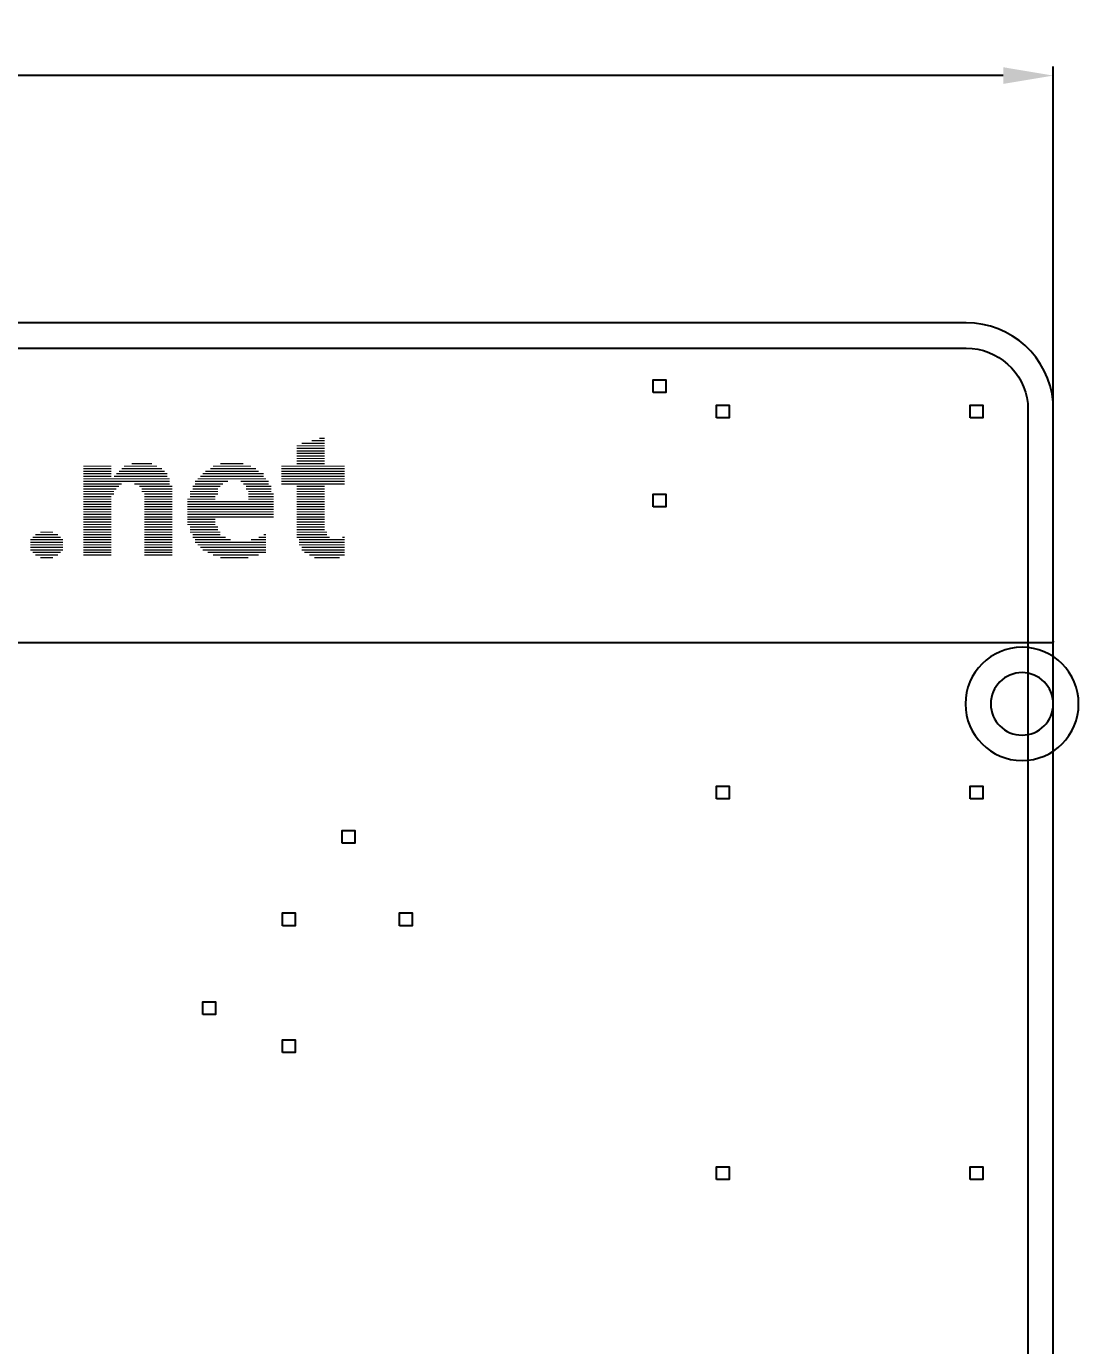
# Model space of a CAD drawing. Extents: x 141 to 214, y -7 to 98.
# Drawn here: x 185.45 to 206.51, y 71.48 to 97.88 of the extents above; entities that cross this region are included whole.
import ezdxf

# ---------------------------------------------------------------- set-up
doc = ezdxf.new("R2010")
doc.units = 0
doc.layers.get('0').update_dxf_attribs({"linetype": 'CONTINUOUS'})
doc.layers.get('Defpoints').update_dxf_attribs({"linetype": 'CONTINUOUS'})
doc.layers.add('ETCH_BOTTOM', color=7, linetype='CONTINUOUS')
doc.layers.add('MANUFACTURING_NCDRILL_FIGURE', color=7, linetype='CONTINUOUS')
doc.dimstyles.get("Standard").update_dxf_attribs({"dimtxt": 1.5, "dimasz": 1, "dimexe": 0.18, "dimexo": 0.0625, "dimgap": 0.09, "dimtad": 0, "dimtih": 1, "dimtoh": 1, "dimzin": 0, "dimdsep": 46, "dimtxsty": 'Standard', "dimcen": 0.09, "dimadec": 0, "dimazin": 0, "dimtfac": 1, "dimtofl": 0, "dimtmove": 0, "dimatfit": 3, "dimfxl": 0, "dimtolj": 1, "dimtzin": 0, "dimarcsym": 0})

# ---------------------------------------------------------------- blocks, each defined once
blk = doc.blocks.new('FIGURE_SQUARE')
blk.add_lwpolyline([(-0.5, -0.5), (-0.5, 0.5), (0.5, 0.5), (0.5, -0.5)], close=True)
blk = doc.blocks.new('*D9')
at = {"color": 0, "linetype": 'Continuous', "lineweight": -2, "transparency": 16777216}
for p, q in [((150.004, 90.258), (150.004, 97.072)), ((151.004, 96.892), (175.164, 96.892)), ((205.004, 96.892), (180.844, 96.892)), ((206.004, 90.258), (206.004, 97.072))]:
    blk.add_line(p, q, dxfattribs=at)
at = {"color": 0, "linetype": 'Continuous', "transparency": 16777216}
for points in [[(151.004, 97.059), (151.004, 96.726), (150.004, 96.892)], [(205.004, 97.059), (205.004, 96.726), (206.004, 96.892)]]:
    blk.add_solid(points, dxfattribs=at)
at = {"layer": 'Defpoints', "color": 0, "linetype": 'Continuous', "transparency": 16777216}
for p in [(206.004, 96.892), (150.004, 90.196), (206.004, 90.196)]:
    blk.add_point(p, dxfattribs=at)
at = {"color": 0, "linetype": 'Continuous', "transparency": 16777216, "insert": (178.004, 96.892), "char_height": 1.5, "attachment_point": 5}
blk.add_mtext('\\A1;56.00', dxfattribs=at)

msp = doc.modelspace()

# ---------------------------------------------------------------- linework, layer by layer
at = {"layer": 'ETCH_BOTTOM'}
for points in [[(206.003881, 90.357249, 0.3874), (204.261339, 91.945765), (151.753875, 91.945765, 0.414213), (150.003891, 90.195756), (150.003891, -5.304231, 0.414213), (151.753875, -7.05424), (204.253897, -7.05424, 0.414213), (206.003881, -5.304231)], [(151.753875, -6.54624, -0.414206), (150.511891, -5.304257), (150.511891, 90.195781, -0.414207), (151.753875, 91.437765), (204.261339, 91.437765, -0.382435), (205.495881, 90.331747), (205.495881, -5.304257, -0.414206), (204.253897, -6.54624)], [(205.378888, 83.187769, 1), (205.378882, 85.453756, 1)], [(206.003881, 84.320761, 1), (204.753889, 84.320764, 1)]]:
    msp.add_lwpolyline(points, format="xyb", close=True, dxfattribs=at)
for points in [[(190.8556, 89.4842, 0.0254, 0.0254, 0), (191.4144, 89.4842, 0.0254, 0.0254, 0)], [(190.9572, 89.535, 0.0254, 0.0254, 0), (191.4144, 89.535, 0.0254, 0.0254, 0)], [(191.1604, 89.5858, 0.0254, 0.0254, 0), (191.4144, 89.5858, 0.0254, 0.0254, 0)], [(191.3128, 89.6366, 0.0254, 0.0254, 0), (191.4144, 89.6366, 0.0254, 0.0254, 0)], [(190.8556, 89.4334, 0.0254, 0.0254, 0), (191.4144, 89.4334, 0.0254, 0.0254, 0)], [(190.8556, 89.3826, 0.0254, 0.0254, 0), (191.4144, 89.3826, 0.0254, 0.0254, 0)], [(190.8556, 89.3318, 0.0254, 0.0254, 0), (191.4144, 89.3318, 0.0254, 0.0254, 0)], [(190.8556, 89.281, 0.0254, 0.0254, 0), (191.4144, 89.281, 0.0254, 0.0254, 0)], [(190.8556, 89.2302, 0.0254, 0.0254, 0), (191.4144, 89.2302, 0.0254, 0.0254, 0)], [(186.5884, 89.0778, 0.0254, 0.0254, 0), (187.1472, 89.0778, 0.0254, 0.0254, 0)], [(186.5884, 89.027, 0.0254, 0.0254, 0), (187.1472, 89.027, 0.0254, 0.0254, 0)], [(186.5884, 88.9762, 0.0254, 0.0254, 0), (187.1472, 88.9762, 0.0254, 0.0254, 0)], [(187.2996, 88.9762, 0.0254, 0.0254, 0), (188.214, 88.9762, 0.0254, 0.0254, 0)], [(187.3504, 89.027, 0.0254, 0.0254, 0), (188.1632, 89.027, 0.0254, 0.0254, 0)], [(187.4012, 89.0778, 0.0254, 0.0254, 0), (188.0616, 89.0778, 0.0254, 0.0254, 0)], [(187.5536, 89.1286, 0.0254, 0.0254, 0), (187.96, 89.1286, 0.0254, 0.0254, 0)], [(189.0268, 88.9762, 0.0254, 0.0254, 0), (190.0936, 88.9762, 0.0254, 0.0254, 0)], [(189.1284, 89.027, 0.0254, 0.0254, 0), (190.0428, 89.027, 0.0254, 0.0254, 0)], [(189.1792, 89.0778, 0.0254, 0.0254, 0), (189.9412, 89.0778, 0.0254, 0.0254, 0)], [(189.3316, 89.1286, 0.0254, 0.0254, 0), (189.7888, 89.1286, 0.0254, 0.0254, 0)], [(190.5508, 89.0778, 0.0254, 0.0254, 0), (191.8208, 89.0778, 0.0254, 0.0254, 0)], [(190.5508, 89.027, 0.0254, 0.0254, 0), (191.8208, 89.027, 0.0254, 0.0254, 0)], [(190.5508, 88.9762, 0.0254, 0.0254, 0), (191.8208, 88.9762, 0.0254, 0.0254, 0)], [(190.8556, 89.1794, 0.0254, 0.0254, 0), (191.4144, 89.1794, 0.0254, 0.0254, 0)], [(190.8556, 89.1286, 0.0254, 0.0254, 0), (191.4144, 89.1286, 0.0254, 0.0254, 0)], [(186.5884, 88.9254, 0.0254, 0.0254, 0), (187.1472, 88.9254, 0.0254, 0.0254, 0)], [(186.5884, 88.8746, 0.0254, 0.0254, 0), (187.1472, 88.8746, 0.0254, 0.0254, 0)], [(186.5884, 88.8238, 0.0254, 0.0254, 0), (188.3156, 88.8238, 0.0254, 0.0254, 0)], [(186.5884, 88.773, 0.0254, 0.0254, 0), (188.3156, 88.773, 0.0254, 0.0254, 0)], [(186.5884, 88.7222, 0.0254, 0.0254, 0), (187.3504, 88.7222, 0.0254, 0.0254, 0)], [(187.198, 88.8746, 0.0254, 0.0254, 0), (188.2648, 88.8746, 0.0254, 0.0254, 0)], [(187.2488, 88.9254, 0.0254, 0.0254, 0), (188.2648, 88.9254, 0.0254, 0.0254, 0)], [(187.6044, 88.7222, 0.0254, 0.0254, 0), (188.3156, 88.7222, 0.0254, 0.0254, 0)], [(188.8236, 88.773, 0.0254, 0.0254, 0), (189.484, 88.773, 0.0254, 0.0254, 0)], [(188.8236, 88.7222, 0.0254, 0.0254, 0), (189.3824, 88.7222, 0.0254, 0.0254, 0)], [(188.8744, 88.8238, 0.0254, 0.0254, 0), (190.246, 88.8238, 0.0254, 0.0254, 0)], [(188.9252, 88.8746, 0.0254, 0.0254, 0), (190.1952, 88.8746, 0.0254, 0.0254, 0)], [(188.976, 88.9254, 0.0254, 0.0254, 0), (190.1952, 88.9254, 0.0254, 0.0254, 0)], [(189.738, 88.773, 0.0254, 0.0254, 0), (190.2968, 88.773, 0.0254, 0.0254, 0)], [(189.7888, 88.7222, 0.0254, 0.0254, 0), (190.2968, 88.7222, 0.0254, 0.0254, 0)], [(190.5508, 88.9254, 0.0254, 0.0254, 0), (191.8208, 88.9254, 0.0254, 0.0254, 0)], [(190.5508, 88.8746, 0.0254, 0.0254, 0), (191.8208, 88.8746, 0.0254, 0.0254, 0)], [(190.5508, 88.8238, 0.0254, 0.0254, 0), (191.8208, 88.8238, 0.0254, 0.0254, 0)], [(190.5508, 88.773, 0.0254, 0.0254, 0), (191.8208, 88.773, 0.0254, 0.0254, 0)], [(190.5508, 88.7222, 0.0254, 0.0254, 0), (191.8208, 88.7222, 0.0254, 0.0254, 0)], [(186.5884, 88.6714, 0.0254, 0.0254, 0), (187.2996, 88.6714, 0.0254, 0.0254, 0)], [(186.5884, 88.6206, 0.0254, 0.0254, 0), (187.2488, 88.6206, 0.0254, 0.0254, 0)], [(186.5884, 88.5698, 0.0254, 0.0254, 0), (187.198, 88.5698, 0.0254, 0.0254, 0)], [(186.5884, 88.519, 0.0254, 0.0254, 0), (187.198, 88.519, 0.0254, 0.0254, 0)], [(186.5884, 88.4682, 0.0254, 0.0254, 0), (187.1472, 88.4682, 0.0254, 0.0254, 0)], [(186.5884, 88.4174, 0.0254, 0.0254, 0), (187.1472, 88.4174, 0.0254, 0.0254, 0)], [(187.706, 88.6714, 0.0254, 0.0254, 0), (188.3664, 88.6714, 0.0254, 0.0254, 0)], [(187.7568, 88.6206, 0.0254, 0.0254, 0), (188.3664, 88.6206, 0.0254, 0.0254, 0)], [(187.7568, 88.5698, 0.0254, 0.0254, 0), (188.3664, 88.5698, 0.0254, 0.0254, 0)], [(187.8076, 88.519, 0.0254, 0.0254, 0), (188.3664, 88.519, 0.0254, 0.0254, 0)], [(187.8076, 88.4682, 0.0254, 0.0254, 0), (188.3664, 88.4682, 0.0254, 0.0254, 0)], [(187.8076, 88.4174, 0.0254, 0.0254, 0), (188.3664, 88.4174, 0.0254, 0.0254, 0)], [(188.6712, 88.4174, 0.0254, 0.0254, 0), (189.23, 88.4174, 0.0254, 0.0254, 0)], [(188.722, 88.5698, 0.0254, 0.0254, 0), (189.2808, 88.5698, 0.0254, 0.0254, 0)], [(188.722, 88.519, 0.0254, 0.0254, 0), (189.2808, 88.519, 0.0254, 0.0254, 0)], [(188.722, 88.4682, 0.0254, 0.0254, 0), (189.23, 88.4682, 0.0254, 0.0254, 0)], [(188.7728, 88.6714, 0.0254, 0.0254, 0), (189.3316, 88.6714, 0.0254, 0.0254, 0)], [(188.7728, 88.6206, 0.0254, 0.0254, 0), (189.2808, 88.6206, 0.0254, 0.0254, 0)], [(189.8396, 88.6714, 0.0254, 0.0254, 0), (190.3476, 88.6714, 0.0254, 0.0254, 0)], [(189.8396, 88.6206, 0.0254, 0.0254, 0), (190.3476, 88.6206, 0.0254, 0.0254, 0)], [(189.8904, 88.5698, 0.0254, 0.0254, 0), (190.3476, 88.5698, 0.0254, 0.0254, 0)], [(189.8904, 88.519, 0.0254, 0.0254, 0), (190.3984, 88.519, 0.0254, 0.0254, 0)], [(189.8904, 88.4682, 0.0254, 0.0254, 0), (190.3984, 88.4682, 0.0254, 0.0254, 0)], [(189.8904, 88.4174, 0.0254, 0.0254, 0), (190.3984, 88.4174, 0.0254, 0.0254, 0)], [(190.8556, 88.6714, 0.0254, 0.0254, 0), (191.4144, 88.6714, 0.0254, 0.0254, 0)], [(190.8556, 88.6206, 0.0254, 0.0254, 0), (191.4144, 88.6206, 0.0254, 0.0254, 0)], [(190.8556, 88.5698, 0.0254, 0.0254, 0), (191.4144, 88.5698, 0.0254, 0.0254, 0)], [(190.8556, 88.519, 0.0254, 0.0254, 0), (191.4144, 88.519, 0.0254, 0.0254, 0)], [(190.8556, 88.4682, 0.0254, 0.0254, 0), (191.4144, 88.4682, 0.0254, 0.0254, 0)], [(190.8556, 88.4174, 0.0254, 0.0254, 0), (191.4144, 88.4174, 0.0254, 0.0254, 0)], [(186.5884, 88.3666, 0.0254, 0.0254, 0), (187.1472, 88.3666, 0.0254, 0.0254, 0)], [(186.5884, 88.3158, 0.0254, 0.0254, 0), (187.1472, 88.3158, 0.0254, 0.0254, 0)], [(186.5884, 88.265, 0.0254, 0.0254, 0), (187.1472, 88.265, 0.0254, 0.0254, 0)], [(186.5884, 88.2142, 0.0254, 0.0254, 0), (187.1472, 88.2142, 0.0254, 0.0254, 0)], [(186.5884, 88.1634, 0.0254, 0.0254, 0), (187.1472, 88.1634, 0.0254, 0.0254, 0)], [(187.8076, 88.3666, 0.0254, 0.0254, 0), (188.3664, 88.3666, 0.0254, 0.0254, 0)], [(187.8076, 88.3158, 0.0254, 0.0254, 0), (188.3664, 88.3158, 0.0254, 0.0254, 0)], [(187.8076, 88.265, 0.0254, 0.0254, 0), (188.3664, 88.265, 0.0254, 0.0254, 0)], [(187.8076, 88.2142, 0.0254, 0.0254, 0), (188.3664, 88.2142, 0.0254, 0.0254, 0)], [(187.8076, 88.1634, 0.0254, 0.0254, 0), (188.3664, 88.1634, 0.0254, 0.0254, 0)], [(188.6712, 88.3666, 0.0254, 0.0254, 0), (190.3984, 88.3666, 0.0254, 0.0254, 0)], [(188.6712, 88.3158, 0.0254, 0.0254, 0), (190.3984, 88.3158, 0.0254, 0.0254, 0)], [(188.6712, 88.265, 0.0254, 0.0254, 0), (190.3984, 88.265, 0.0254, 0.0254, 0)], [(188.6712, 88.2142, 0.0254, 0.0254, 0), (190.3984, 88.2142, 0.0254, 0.0254, 0)], [(188.6712, 88.1634, 0.0254, 0.0254, 0), (190.3984, 88.1634, 0.0254, 0.0254, 0)], [(190.8556, 88.3666, 0.0254, 0.0254, 0), (191.4144, 88.3666, 0.0254, 0.0254, 0)], [(190.8556, 88.3158, 0.0254, 0.0254, 0), (191.4144, 88.3158, 0.0254, 0.0254, 0)], [(190.8556, 88.265, 0.0254, 0.0254, 0), (191.4144, 88.265, 0.0254, 0.0254, 0)], [(190.8556, 88.2142, 0.0254, 0.0254, 0), (191.4144, 88.2142, 0.0254, 0.0254, 0)], [(190.8556, 88.1634, 0.0254, 0.0254, 0), (191.4144, 88.1634, 0.0254, 0.0254, 0)], [(186.5884, 88.1126, 0.0254, 0.0254, 0), (187.1472, 88.1126, 0.0254, 0.0254, 0)], [(186.5884, 88.0618, 0.0254, 0.0254, 0), (187.1472, 88.0618, 0.0254, 0.0254, 0)], [(186.5884, 88.011, 0.0254, 0.0254, 0), (187.1472, 88.011, 0.0254, 0.0254, 0)], [(186.5884, 87.9602, 0.0254, 0.0254, 0), (187.1472, 87.9602, 0.0254, 0.0254, 0)], [(186.5884, 87.9094, 0.0254, 0.0254, 0), (187.1472, 87.9094, 0.0254, 0.0254, 0)], [(187.8076, 88.1126, 0.0254, 0.0254, 0), (188.3664, 88.1126, 0.0254, 0.0254, 0)], [(187.8076, 88.0618, 0.0254, 0.0254, 0), (188.3664, 88.0618, 0.0254, 0.0254, 0)], [(187.8076, 88.011, 0.0254, 0.0254, 0), (188.3664, 88.011, 0.0254, 0.0254, 0)], [(187.8076, 87.9602, 0.0254, 0.0254, 0), (188.3664, 87.9602, 0.0254, 0.0254, 0)], [(187.8076, 87.9094, 0.0254, 0.0254, 0), (188.3664, 87.9094, 0.0254, 0.0254, 0)], [(188.6712, 88.1126, 0.0254, 0.0254, 0), (190.3984, 88.1126, 0.0254, 0.0254, 0)], [(188.6712, 88.0618, 0.0254, 0.0254, 0), (190.3984, 88.0618, 0.0254, 0.0254, 0)], [(188.6712, 88.011, 0.0254, 0.0254, 0), (189.23, 88.011, 0.0254, 0.0254, 0)], [(188.6712, 87.9602, 0.0254, 0.0254, 0), (189.23, 87.9602, 0.0254, 0.0254, 0)], [(188.6712, 87.9094, 0.0254, 0.0254, 0), (189.23, 87.9094, 0.0254, 0.0254, 0)], [(190.8556, 88.1126, 0.0254, 0.0254, 0), (191.4144, 88.1126, 0.0254, 0.0254, 0)], [(190.8556, 88.0618, 0.0254, 0.0254, 0), (191.4144, 88.0618, 0.0254, 0.0254, 0)], [(190.8556, 88.011, 0.0254, 0.0254, 0), (191.4144, 88.011, 0.0254, 0.0254, 0)], [(190.8556, 87.9602, 0.0254, 0.0254, 0), (191.4144, 87.9602, 0.0254, 0.0254, 0)], [(190.8556, 87.9094, 0.0254, 0.0254, 0), (191.4144, 87.9094, 0.0254, 0.0254, 0)], [(185.5724, 87.6554, 0.0254, 0.0254, 0), (186.1312, 87.6554, 0.0254, 0.0254, 0)], [(185.6232, 87.7062, 0.0254, 0.0254, 0), (186.0804, 87.7062, 0.0254, 0.0254, 0)], [(185.7248, 87.757, 0.0254, 0.0254, 0), (185.9788, 87.757, 0.0254, 0.0254, 0)], [(186.5884, 87.8586, 0.0254, 0.0254, 0), (187.1472, 87.8586, 0.0254, 0.0254, 0)], [(186.5884, 87.8078, 0.0254, 0.0254, 0), (187.1472, 87.8078, 0.0254, 0.0254, 0)], [(186.5884, 87.757, 0.0254, 0.0254, 0), (187.1472, 87.757, 0.0254, 0.0254, 0)], [(186.5884, 87.7062, 0.0254, 0.0254, 0), (187.1472, 87.7062, 0.0254, 0.0254, 0)], [(186.5884, 87.6554, 0.0254, 0.0254, 0), (187.1472, 87.6554, 0.0254, 0.0254, 0)], [(187.8076, 87.8586, 0.0254, 0.0254, 0), (188.3664, 87.8586, 0.0254, 0.0254, 0)], [(187.8076, 87.8078, 0.0254, 0.0254, 0), (188.3664, 87.8078, 0.0254, 0.0254, 0)], [(187.8076, 87.757, 0.0254, 0.0254, 0), (188.3664, 87.757, 0.0254, 0.0254, 0)], [(187.8076, 87.7062, 0.0254, 0.0254, 0), (188.3664, 87.7062, 0.0254, 0.0254, 0)], [(187.8076, 87.6554, 0.0254, 0.0254, 0), (188.3664, 87.6554, 0.0254, 0.0254, 0)], [(188.722, 87.8586, 0.0254, 0.0254, 0), (189.2808, 87.8586, 0.0254, 0.0254, 0)], [(188.722, 87.8078, 0.0254, 0.0254, 0), (189.2808, 87.8078, 0.0254, 0.0254, 0)], [(188.722, 87.757, 0.0254, 0.0254, 0), (189.3316, 87.757, 0.0254, 0.0254, 0)], [(188.7728, 87.7062, 0.0254, 0.0254, 0), (189.3316, 87.7062, 0.0254, 0.0254, 0)], [(188.7728, 87.6554, 0.0254, 0.0254, 0), (189.4332, 87.6554, 0.0254, 0.0254, 0)], [(190.0936, 87.6554, 0.0254, 0.0254, 0), (190.246, 87.6554, 0.0254, 0.0254, 0)], [(190.1952, 87.7062, 0.0254, 0.0254, 0), (190.246, 87.7062, 0.0254, 0.0254, 0)], [(190.8556, 87.8586, 0.0254, 0.0254, 0), (191.4144, 87.8586, 0.0254, 0.0254, 0)], [(190.8556, 87.8078, 0.0254, 0.0254, 0), (191.4144, 87.8078, 0.0254, 0.0254, 0)], [(190.8556, 87.757, 0.0254, 0.0254, 0), (191.4652, 87.757, 0.0254, 0.0254, 0)], [(190.8556, 87.7062, 0.0254, 0.0254, 0), (191.4652, 87.7062, 0.0254, 0.0254, 0)], [(190.8556, 87.6554, 0.0254, 0.0254, 0), (191.516, 87.6554, 0.0254, 0.0254, 0)], [(191.77, 87.6554, 0.0254, 0.0254, 0), (191.8208, 87.6554, 0.0254, 0.0254, 0)], [(185.5216, 87.6046, 0.0254, 0.0254, 0), (186.182, 87.6046, 0.0254, 0.0254, 0)], [(185.5216, 87.5538, 0.0254, 0.0254, 0), (186.182, 87.5538, 0.0254, 0.0254, 0)], [(185.5216, 87.503, 0.0254, 0.0254, 0), (186.182, 87.503, 0.0254, 0.0254, 0)], [(185.5216, 87.4522, 0.0254, 0.0254, 0), (186.182, 87.4522, 0.0254, 0.0254, 0)], [(185.5216, 87.4014, 0.0254, 0.0254, 0), (186.182, 87.4014, 0.0254, 0.0254, 0)], [(186.5884, 87.6046, 0.0254, 0.0254, 0), (187.1472, 87.6046, 0.0254, 0.0254, 0)], [(186.5884, 87.5538, 0.0254, 0.0254, 0), (187.1472, 87.5538, 0.0254, 0.0254, 0)], [(186.5884, 87.503, 0.0254, 0.0254, 0), (187.1472, 87.503, 0.0254, 0.0254, 0)], [(186.5884, 87.4522, 0.0254, 0.0254, 0), (187.1472, 87.4522, 0.0254, 0.0254, 0)], [(186.5884, 87.4014, 0.0254, 0.0254, 0), (187.1472, 87.4014, 0.0254, 0.0254, 0)], [(187.8076, 87.6046, 0.0254, 0.0254, 0), (188.3664, 87.6046, 0.0254, 0.0254, 0)], [(187.8076, 87.5538, 0.0254, 0.0254, 0), (188.3664, 87.5538, 0.0254, 0.0254, 0)], [(187.8076, 87.503, 0.0254, 0.0254, 0), (188.3664, 87.503, 0.0254, 0.0254, 0)], [(187.8076, 87.4522, 0.0254, 0.0254, 0), (188.3664, 87.4522, 0.0254, 0.0254, 0)], [(187.8076, 87.4014, 0.0254, 0.0254, 0), (188.3664, 87.4014, 0.0254, 0.0254, 0)], [(188.8236, 87.6046, 0.0254, 0.0254, 0), (189.5348, 87.6046, 0.0254, 0.0254, 0)], [(188.8236, 87.5538, 0.0254, 0.0254, 0), (190.246, 87.5538, 0.0254, 0.0254, 0)], [(188.8744, 87.503, 0.0254, 0.0254, 0), (190.246, 87.503, 0.0254, 0.0254, 0)], [(188.9252, 87.4522, 0.0254, 0.0254, 0), (190.246, 87.4522, 0.0254, 0.0254, 0)], [(188.976, 87.4014, 0.0254, 0.0254, 0), (190.246, 87.4014, 0.0254, 0.0254, 0)], [(189.9412, 87.6046, 0.0254, 0.0254, 0), (190.246, 87.6046, 0.0254, 0.0254, 0)], [(190.9064, 87.6046, 0.0254, 0.0254, 0), (191.8208, 87.6046, 0.0254, 0.0254, 0)], [(190.9064, 87.5538, 0.0254, 0.0254, 0), (191.8208, 87.5538, 0.0254, 0.0254, 0)], [(190.9064, 87.503, 0.0254, 0.0254, 0), (191.8208, 87.503, 0.0254, 0.0254, 0)], [(190.9572, 87.4522, 0.0254, 0.0254, 0), (191.8208, 87.4522, 0.0254, 0.0254, 0)], [(190.9572, 87.4014, 0.0254, 0.0254, 0), (191.8208, 87.4014, 0.0254, 0.0254, 0)], [(185.5724, 87.3506, 0.0254, 0.0254, 0), (186.1312, 87.3506, 0.0254, 0.0254, 0)], [(185.6232, 87.2998, 0.0254, 0.0254, 0), (186.0804, 87.2998, 0.0254, 0.0254, 0)], [(185.7248, 87.249, 0.0254, 0.0254, 0), (185.9788, 87.249, 0.0254, 0.0254, 0)], [(186.5884, 87.3506, 0.0254, 0.0254, 0), (187.1472, 87.3506, 0.0254, 0.0254, 0)], [(186.5884, 87.2998, 0.0254, 0.0254, 0), (187.1472, 87.2998, 0.0254, 0.0254, 0)], [(187.8076, 87.3506, 0.0254, 0.0254, 0), (188.3664, 87.3506, 0.0254, 0.0254, 0)], [(187.8076, 87.2998, 0.0254, 0.0254, 0), (188.3664, 87.2998, 0.0254, 0.0254, 0)], [(189.0776, 87.3506, 0.0254, 0.0254, 0), (190.246, 87.3506, 0.0254, 0.0254, 0)], [(189.1792, 87.2998, 0.0254, 0.0254, 0), (190.0936, 87.2998, 0.0254, 0.0254, 0)], [(189.3316, 87.249, 0.0254, 0.0254, 0), (189.8904, 87.249, 0.0254, 0.0254, 0)], [(191.008, 87.3506, 0.0254, 0.0254, 0), (191.8208, 87.3506, 0.0254, 0.0254, 0)], [(191.1096, 87.2998, 0.0254, 0.0254, 0), (191.8208, 87.2998, 0.0254, 0.0254, 0)], [(191.2112, 87.249, 0.0254, 0.0254, 0), (191.7192, 87.249, 0.0254, 0.0254, 0)]]:
    msp.add_lwpolyline(points, format="xyseb", dxfattribs=at)
msp.add_lwpolyline([(150.0124, 85.5472), (205.994, 85.5472), (206.0194, 85.5726)], dxfattribs=at)

# ---------------------------------------------------------------- block references
at = {"layer": 'MANUFACTURING_NCDRILL_FIGURE', "xscale": 0.254, "yscale": 0.254}
for p in [(198.12, 90.678), (199.39, 90.17), (204.47, 90.17), (198.12, 88.392), (199.39, 82.55), (204.47, 82.55), (191.897, 81.661), (190.699339, 80.01), (193.04, 80.01), (189.103, 78.232), (190.699339, 77.47), (199.39, 74.93), (204.47, 74.93)]:
    msp.add_blockref('FIGURE_SQUARE', p, dxfattribs=at)

# ---------------------------------------------------------------- dimensions: what is measured, and where the dimension line sits
at = {"linetype": 'Continuous'}
dim = msp.add_linear_dim(base=(206.003881, 96.892236), p1=(150.003891, 90.195756), p2=(206.003881, 90.195756), dimstyle='Standard', dxfattribs=at)
dim.commit()
dim.dimension.update_dxf_attribs({"geometry": '*D9', "text_midpoint": (178.003886, 96.892236)})

doc.saveas('drawing.dxf')
